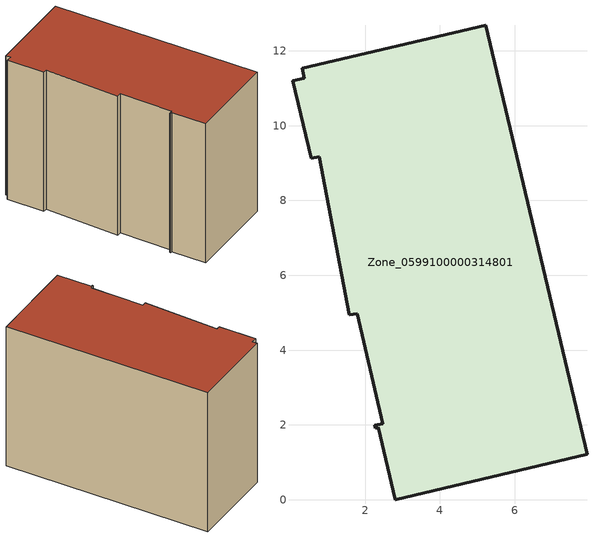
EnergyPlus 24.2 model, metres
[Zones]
Zone_0599100000314801
 floor ground (C_G): 0.56,9.13 0.06,11.2 0.37,11.27 0.32,11.53 5.22,12.68 7.93,1.22 2.81,0 2.35,1.94 2.27,1.92 2.26,1.99 2.48,2.04 1.79,4.98 1.58,4.94 0.77,9.17 z0
 wall outside (C_F): 7.93,1.22 5.22,12.68 0.32,11.53 0.37,11.27 0.06,11.2 0.56,9.13 0.77,9.17 1.58,4.94 1.79,4.98 2.48,2.04 2.26,1.99 2.27,1.92 2.35,1.94 2.81,0 7.93,1.22 z0:8.62
 roof outside (C_R): 0.77,9.17 1.58,4.94 1.79,4.98 2.48,2.04 2.26,1.99 2.27,1.92 2.35,1.94 2.81,0 7.93,1.22 5.22,12.68 0.32,11.53 0.37,11.27 0.06,11.2 0.56,9.13 z8.62
[BUILDING]
Pand.0599100000314801: North Axis=0; Terrain=City; Loads Convergence Tolerance Value=0.04; Temperature Convergence Tolerance Value=0.4; Solar Distribution=FullExterior; Maximum Number of Warmup Days=25; Minimum Number of Warmup Days=1
[Site:Location]
Rotterdam.The.Hague.AP_ZH_NLD Design_Conditions: Latitude=51.96; Longitude=4.45; Time Zone=1; Elevation=-4.5
[SITE:GROUNDTEMPERATURE:BUILDINGSURFACE]
18, 18, 18, 18, 18, 18, 18, 18, 18, 18, 18, 18
[MATERIAL] Thermal Absorptance=0.9; Solar Absorptance=0.7; Visible Absorptance=0.7
Name | Roughness | Thickness | Conductivity | Density | Specific Heat
G.TC.1992-2005 | MediumSmooth | 0.15 | 0.06 | 540 | 1210
F.TC.1992-2005 | Rough | 0.3 | 0.12 | 1920 | 840
R.TC.1992-2005 | MediumRough | 0.2 | 0.08 | 1500 | 1000
[CONSTRUCTION]
C_G: G.TC.1992-2005
C_F: F.TC.1992-2005
C_R: R.TC.1992-2005
[ZONE]
Zone_0599100000314801: Type=1; Multiplier=1; Ceiling Height=Autocalculate; Volume=Autocalculate; Floor Area=autocalculate; Part of Total Floor Area=Yes
[ZONEINFILTRATION:DESIGNFLOWRATE]
Infil_Zone_0599100000314801: Zone or ZoneList or Space or SpaceList=Zone_0599100000314801; Schedule=AlwaysOn; Design Flow Rate Calculation Method=Flow/Area; Flow Rate per Floor Area=0.0015; Constant Term Coefficient=1; Temperature Term Coefficient=0; Velocity Term Coefficient=0; Velocity Squared Term Coefficient=0
[HVACTEMPLATE:ZONE:IDEALLOADSAIRSYSTEM]
Zone_0599100000314801: Maximum Heating Supply Air Temperature=50; Minimum Cooling Supply Air Temperature=13; Maximum Heating Supply Air Humidity Ratio=0.0156; Minimum Cooling Supply Air Humidity Ratio=0.0077; Heating Limit=NoLimit; Cooling Limit=NoLimit; Dehumidification Control Type=ConstantSensibleHeatRatio; Cooling Sensible Heat Ratio=0.7; Dehumidification Setpoint=60; Humidification Control Type=None; Humidification Setpoint=30; Outdoor Air Method=None; Outdoor Air Flow Rate per Person=0.00944; Outdoor Air Flow Rate per Zone Floor Area=0; Outdoor Air Flow Rate per Zone=0; Demand Controlled Ventilation Type=None; Outdoor Air Economizer Type=NoEconomizer; Heat Recovery Type=None; Sensible Heat Recovery Effectiveness=0.7; Latent Heat Recovery Effectiveness=0.65
[ZONECONTROL:THERMOSTAT]
ThermostatControl_Zone_0599100000314801: Zone or ZoneList=Zone_0599100000314801; Control Type Schedule=DualSetpointControlType; Control 1=Thermostat_Zone_0599100000314801; Temperature Difference Between Cutout And Setpoint=0
[THERMOSTATSETPOINT:DUALSETPOINT]
Thermostat_Zone_0599100000314801: Heating Setpoint Temperature Schedule=HeatingSetpoint_Zone_0599100000314801; Cooling Setpoint Temperature Schedule=CoolingSetpoint_Zone_0599100000314801
[SCHEDULE:COMPACT]
HeatingSetpoint_Zone_0599100000314801: Through: 12/31, For: AllDays, Until: 24:00, 21
CoolingSetpoint_Zone_0599100000314801: Through: 12/31, For: AllDays, Until: 24:00, 24
DualSetpointControlType: Through: 12/31, For: AllDays, Until: 24:00, 4
AlwaysOn: Through: 12/31, For: AllDays, Until: 24:00, 1
